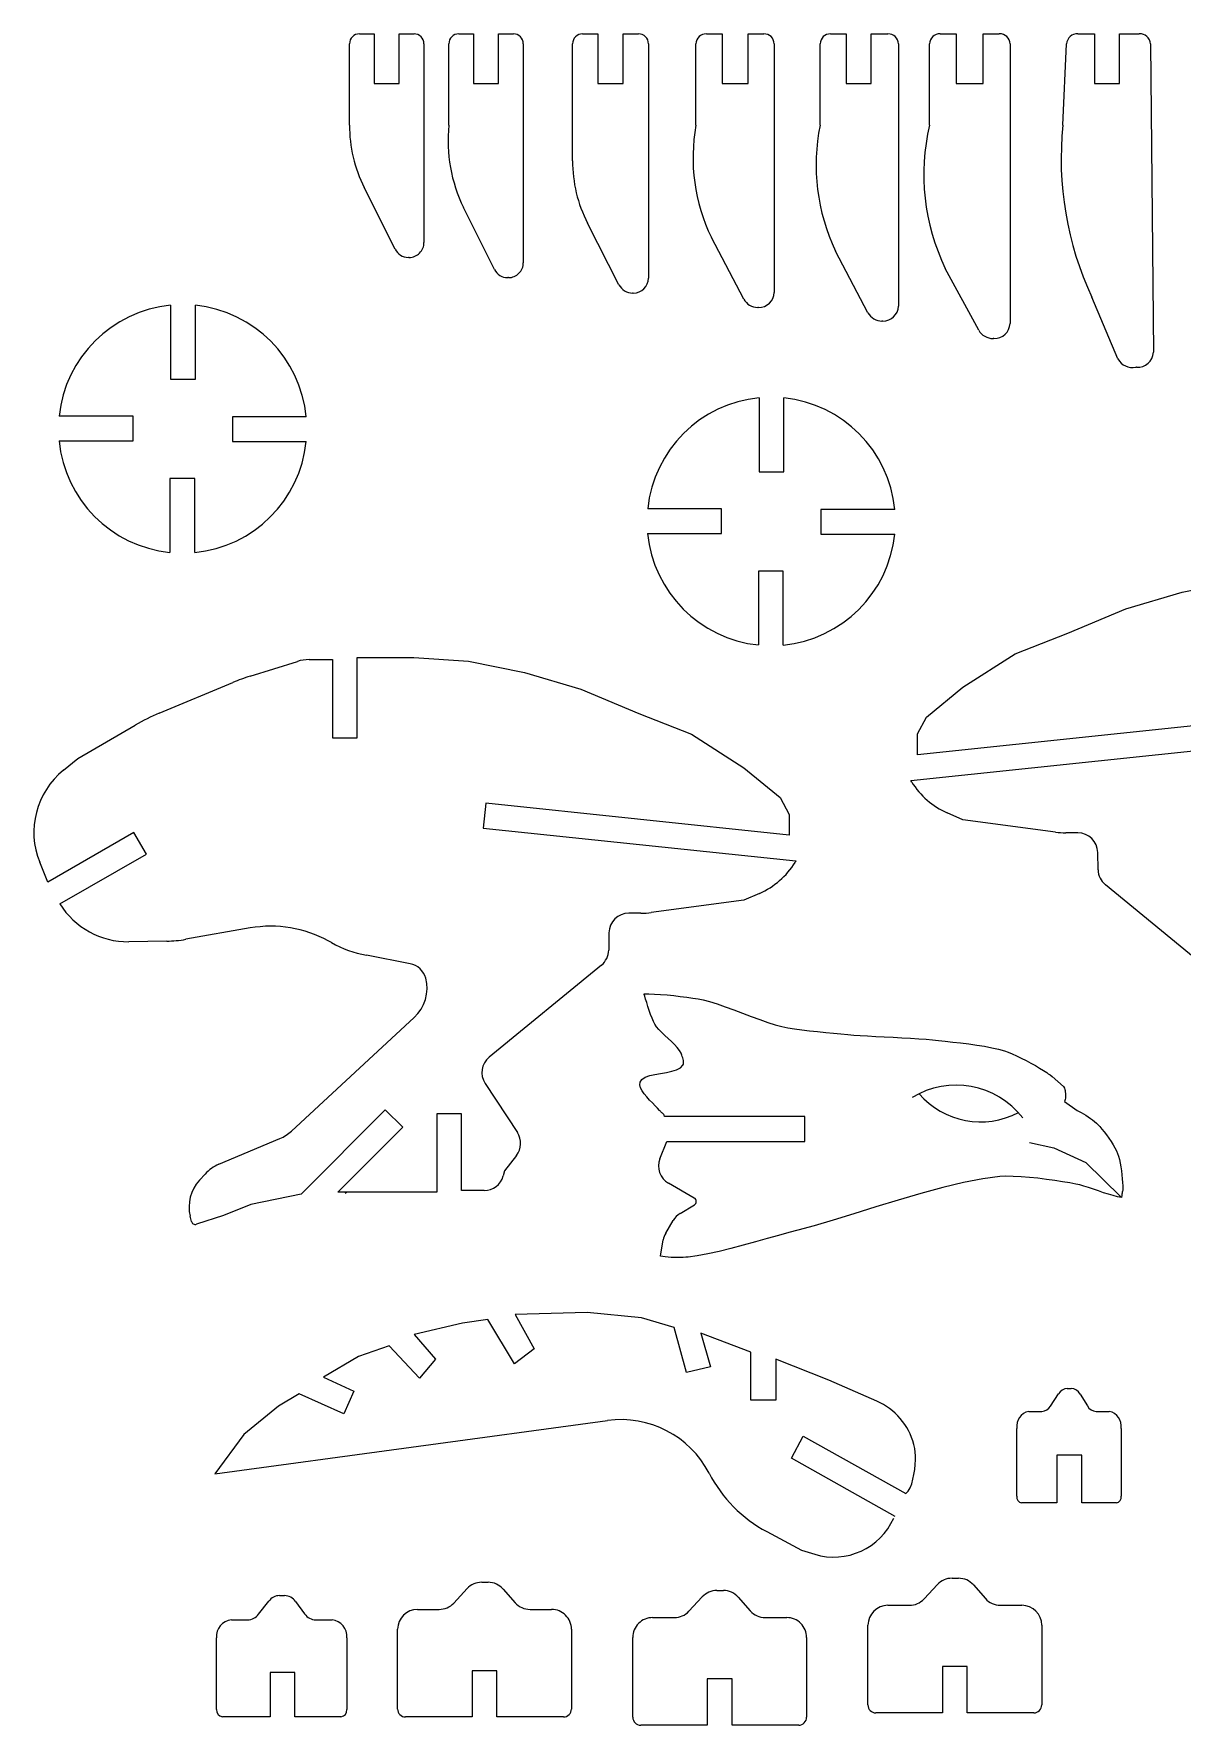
# Model space of a CAD drawing. Extents: x 0 to 21.1, y 0 to 14.7.
# Drawn here: x 0 to 5.78, y 0.21 to 8.72 of the extents above; entities that cross this region are included whole.
import ezdxf

# ---------------------------------------------------------------- set-up
doc = ezdxf.new("R2010")
doc.units = 0
doc.layers.get('0').update_dxf_attribs({"color": 3, "linetype": 'CONTINUOUS'})

msp = doc.modelspace()

# ---------------------------------------------------------------- linework, layer by layer
at = {"color": 3, "linetype": 'CONTINUOUS'}
for p, q in [((1.638592, 8.719352), (1.713593, 8.719354)), ((1.713593, 8.719354), (1.713593, 8.469354)), ((1.838593, 8.469354), (1.838593, 8.719354)), ((1.838593, 8.719354), (1.913591, 8.719352)), ((2.138592, 8.719354), (2.213593, 8.719354)), ((2.213593, 8.719354), (2.213593, 8.469354)), ((2.338593, 8.719354), (2.413591, 8.719355)), ((2.338593, 8.469354), (2.338593, 8.719354)), ((2.762092, 8.719352), (2.838593, 8.719354)), ((2.838593, 8.719354), (2.838593, 8.469354)), ((2.966092, 8.469354), (2.966092, 8.719354)), ((2.966092, 8.719354), (3.042591, 8.719354)), ((3.384796, 8.719354), (3.463593, 8.719354)), ((3.463593, 8.719354), (3.463593, 8.469354)), ((3.594917, 8.719354), (3.673712, 8.719356)), ((3.594917, 8.469354), (3.594917, 8.719354)), ((4.009797, 8.719354), (4.088593, 8.719354)), ((4.088593, 8.719354), (4.088593, 8.469354)), ((4.213593, 8.719354), (4.29871, 8.719356)), ((4.213593, 8.469354), (4.213593, 8.719354)), ((4.561399, 8.719354), (4.642557, 8.719354)), ((4.642557, 8.719354), (4.642557, 8.469354)), ((4.777824, 8.469354), (4.777824, 8.719354)), ((4.777824, 8.719354), (4.85898, 8.719354)), ((5.254188, 8.719354), (5.338593, 8.719354)), ((5.338593, 8.719354), (5.338593, 8.469354)), ((5.463593, 8.469354), (5.463593, 8.719354)), ((5.463593, 8.719354), (5.563673, 8.719353)), ((1.588593, 8.259601), (1.588591, 8.669355)), ((1.963593, 8.669355), (1.963591, 7.669355)), ((2.088591, 8.259602), (2.088591, 8.669355)), ((2.463593, 8.669355), (2.463589, 7.567571)), ((2.71109, 8.080477), (2.711092, 8.669355)), ((3.093593, 8.669355), (3.093593, 7.490228)), ((3.332269, 8.259602), (3.332268, 8.669355)), ((3.726242, 8.669355), (3.726245, 7.417816)), ((3.957268, 8.259604), (3.957264, 8.669355)), ((4.351241, 8.669355), (4.351242, 7.349214)), ((4.507292, 8.259603), (4.507296, 8.669356)), ((4.913089, 8.669355), (4.913088, 7.261557)), ((5.178868, 8.259602), (5.197914, 8.669356)), ((5.61994, 8.669355), (5.634709, 7.116733)), ((1.713593, 8.469354), (1.838593, 8.469354)), ((2.213593, 8.469354), (2.338593, 8.469354)), ((2.838593, 8.469354), (2.966092, 8.469354)), ((3.463593, 8.469354), (3.594917, 8.469354)), ((4.088593, 8.469354), (4.213593, 8.469354)), ((4.642557, 8.469354), (4.777824, 8.469354)), ((5.338593, 8.469354), (5.463593, 8.469354)), ((1.817863, 7.635815), (1.662493, 7.946554)), ((2.317863, 7.534029), (2.162491, 7.844769)), ((2.944947, 7.456688), (2.786468, 7.767426)), ((3.573139, 7.384274), (3.409908, 7.695013)), ((1.888592, 7.594354), (1.884943, 7.594354)), ((4.198137, 7.315672), (4.034907, 7.626415)), ((2.388592, 7.492571), (2.384945, 7.492571)), ((4.75539, 7.228016), (4.587261, 7.538757)), ((3.017092, 7.415227), (3.013371, 7.415228)), ((0.688539, 7.353603), (0.688539, 6.981552)), ((0.813539, 6.981552), (0.813539, 7.353229)), ((3.647448, 7.342817), (3.643616, 7.342817)), ((5.455936, 7.083191), (5.3253, 7.393928)), ((4.272448, 7.274215), (4.268614, 7.274214)), ((4.831928, 7.186556), (4.827981, 7.186556)), ((0.688539, 6.981552), (0.813539, 6.981552)), ((5.550308, 7.041731), (5.546205, 7.04173)), ((3.650446, 6.887741), (3.650446, 6.51569)), ((3.775446, 6.51569), (3.775446, 6.887368)), ((0.499179, 6.795688), (0.127489, 6.795686)), ((0.499179, 6.670688), (0.499179, 6.795688)), ((1.371208, 6.792494), (0.999179, 6.792494)), ((0.999179, 6.792494), (0.999179, 6.667494)), ((0.127159, 6.670688), (0.499179, 6.670688)), ((0.999179, 6.667494), (1.370898, 6.667493)), ((0.809619, 6.481552), (0.684619, 6.481552)), ((0.684619, 6.481552), (0.684619, 6.109898)), ((0.809619, 6.10948), (0.809619, 6.481552)), ((3.650446, 6.51569), (3.775446, 6.51569)), ((3.461086, 6.329825), (3.089386, 6.329827)), ((3.461086, 6.204825), (3.461086, 6.329825)), ((4.333117, 6.326632), (3.961086, 6.326632)), ((3.961086, 6.326632), (3.961086, 6.201632)), ((3.089066, 6.204825), (3.461086, 6.204825)), ((3.961086, 6.201632), (4.332796, 6.201632)), ((3.771526, 6.015689), (3.646526, 6.015689)), ((3.646526, 6.015689), (3.646526, 5.644032)), ((3.771526, 5.643618), (3.771526, 6.015689)), ((5.779216, 5.910206), (6.062104, 5.966553)), ((5.496326, 5.825686), (5.779216, 5.910206)), ((5.204311, 5.703602), (5.496326, 5.825686)), ((4.939672, 5.600301), (5.204311, 5.703602)), ((1.088586, 5.486893), (1.326826, 5.56132)), ((1.384929, 5.570414), (1.502657, 5.571318)), ((1.502657, 5.571318), (1.502657, 5.176893)), ((1.627657, 5.176893), (1.627657, 5.580709)), ((1.627657, 5.580709), (1.913303, 5.580709)), ((1.913303, 5.580709), (2.187067, 5.561927)), ((2.187067, 5.561927), (2.469956, 5.505581)), ((4.675033, 5.431261), (4.939672, 5.600301)), ((0.630605, 5.300509), (1.001869, 5.45534)), ((2.469956, 5.505581), (2.752845, 5.421061)), ((2.752845, 5.421061), (3.04486, 5.298977)), ((4.492524, 5.281003), (4.675033, 5.431261)), ((3.04486, 5.298977), (3.309499, 5.195675)), ((4.446897, 5.196484), (4.492524, 5.281003)), ((0.221973, 5.07201), (0.510872, 5.240881)), ((3.309499, 5.195675), (3.574138, 5.026634)), ((5.974904, 5.251997), (4.446897, 5.091397)), ((4.446897, 5.091397), (4.446897, 5.196484)), ((1.502657, 5.176893), (1.627657, 5.176893)), ((4.413416, 4.962189), (5.987969, 5.127681)), ((0.149253, 5.0135), (0.221973, 5.07201)), ((3.574138, 5.026634), (3.756647, 4.876377)), ((4.418139, 4.95455), (4.413416, 4.962189)), ((3.756647, 4.876377), (3.802274, 4.791858)), ((2.274268, 4.84737), (2.261202, 4.723055)), ((3.802274, 4.686772), (2.274268, 4.84737)), ((3.802274, 4.791858), (3.802274, 4.686772)), ((4.675033, 4.764493), (4.596933, 4.798939)), ((0.503869, 4.700488), (0.070696, 4.450396)), ((0.566369, 4.592235), (0.503869, 4.700488)), ((2.261202, 4.723055), (3.835756, 4.557564)), ((5.14148, 4.702268), (4.675033, 4.764493)), ((5.254455, 4.698756), (5.194372, 4.698756)), ((5.356073, 4.513022), (5.35444, 4.600624)), ((0.070696, 4.450396), (0.029788, 4.550379)), ((0.131553, 4.341194), (0.566369, 4.592235)), ((3.835756, 4.557564), (3.831033, 4.549925)), ((5.957611, 3.974659), (5.392677, 4.43754)), ((3.574138, 4.359867), (3.107691, 4.297643)), ((3.652239, 4.394314), (3.574138, 4.359867)), ((3.054799, 4.294131), (2.994719, 4.29413)), ((1.089193, 4.219902), (0.764272, 4.162906)), ((2.894735, 4.195998), (2.8931, 4.108397)), ((0.669552, 4.153949), (0.478048, 4.151091)), ((1.497552, 4.146101), (1.482194, 4.154554)), ((1.89441, 4.040076), (1.673621, 4.082517)), ((2.856493, 4.032913), (2.291561, 3.570035)), ((3.072561, 3.885351), (3.07163, 3.888676)), ((3.07163, 3.888676), (3.096049, 3.888414)), ((3.075175, 3.876178), (3.072561, 3.885351)), ((3.079206, 3.862359), (3.075175, 3.876178)), ((3.084387, 3.845096), (3.079206, 3.862359)), ((3.090452, 3.825592), (3.084387, 3.845096)), ((3.096049, 3.888414), (3.124037, 3.887285)), ((3.124037, 3.887285), (3.15469, 3.885381)), ((3.15469, 3.885381), (3.187103, 3.882797)), ((3.187103, 3.882797), (3.220369, 3.879623)), ((3.220369, 3.879623), (3.253585, 3.875955)), ((3.253585, 3.875955), (3.285845, 3.871884)), ((3.285845, 3.871884), (3.316243, 3.867505)), ((3.316243, 3.867505), (3.343875, 3.862911)), ((3.343875, 3.862911), (3.367835, 3.858193)), ((3.367835, 3.858193), (3.40106, 3.849649)), ((3.40106, 3.849649), (3.438606, 3.837905)), ((3.438606, 3.837905), (3.479392, 3.823756)), ((1.296796, 3.198201), (1.914611, 3.769706)), ((3.097133, 3.805048), (3.090452, 3.825592)), ((3.104165, 3.784667), (3.097133, 3.805048)), ((3.111279, 3.765651), (3.104165, 3.784667)), ((3.11821, 3.749203), (3.111279, 3.765651)), ((3.12469, 3.736523), (3.11821, 3.749203)), ((3.479392, 3.823756), (3.522336, 3.807996)), ((3.522336, 3.807996), (3.566356, 3.791419)), ((3.566356, 3.791419), (3.610371, 3.774819)), ((3.610371, 3.774819), (3.653299, 3.758989)), ((3.653299, 3.758989), (3.69406, 3.744725)), ((3.133952, 3.723295), (3.12469, 3.736523)), ((3.146109, 3.709236), (3.133952, 3.723295)), ((3.160408, 3.694539), (3.146109, 3.709236)), ((3.176096, 3.679396), (3.160408, 3.694539)), ((3.192423, 3.664), (3.176096, 3.679396)), ((3.208635, 3.648543), (3.192423, 3.664)), ((3.69406, 3.744725), (3.73157, 3.732821)), ((3.73157, 3.732821), (3.764749, 3.72407)), ((3.764749, 3.72407), (3.793986, 3.718233)), ((3.793986, 3.718233), (3.827711, 3.71273)), ((3.827711, 3.71273), (3.864816, 3.707566)), ((3.864816, 3.707566), (3.904194, 3.702746)), ((3.904194, 3.702746), (3.944736, 3.698278)), ((3.944736, 3.698278), (3.985333, 3.694165)), ((3.985333, 3.694165), (4.024878, 3.690415)), ((4.024878, 3.690415), (4.062263, 3.687032)), ((4.062263, 3.687032), (4.096379, 3.684023)), ((4.096379, 3.684023), (4.126119, 3.681394)), ((4.126119, 3.681394), (4.158625, 3.678837)), ((4.158625, 3.678837), (4.195931, 3.676457)), ((4.195931, 3.676457), (4.236835, 3.674198)), ((4.236835, 3.674198), (4.280138, 3.672003)), ((4.280138, 3.672003), (4.324636, 3.669815)), ((4.324636, 3.669815), (4.36913, 3.667579)), ((4.36913, 3.667579), (4.412418, 3.665236)), ((4.412418, 3.665236), (4.453299, 3.662731)), ((4.453299, 3.662731), (4.490571, 3.660007)), ((4.490571, 3.660007), (4.523034, 3.657008)), ((3.223981, 3.633217), (3.208635, 3.648543)), ((3.237708, 3.618214), (3.223981, 3.633217)), ((3.249065, 3.603726), (3.237708, 3.618214)), ((3.257298, 3.589947), (3.249065, 3.603726)), ((3.259395, 3.585245), (3.257298, 3.589947)), ((3.261602, 3.579605), (3.259395, 3.585245)), ((3.263786, 3.573266), (3.261602, 3.579605)), ((4.523034, 3.657008), (4.552885, 3.653881)), ((4.552885, 3.653881), (4.587162, 3.650289)), ((4.587162, 3.650289), (4.624729, 3.646209)), ((4.624729, 3.646209), (4.664451, 3.641619)), ((4.664451, 3.641619), (4.705191, 3.636497)), ((4.705191, 3.636497), (4.745813, 3.630821)), ((4.745813, 3.630821), (4.785181, 3.624569)), ((4.785181, 3.624569), (4.822159, 3.61772)), ((4.822159, 3.61772), (4.855612, 3.61025)), ((4.855612, 3.61025), (4.884403, 3.602139)), ((4.884403, 3.602139), (4.902903, 3.595497)), ((4.902903, 3.595497), (4.923745, 3.586896)), ((4.923745, 3.586896), (4.946286, 3.57671)), ((4.946286, 3.57671), (4.969883, 3.565312)), ((3.154608, 3.488242), (3.183496, 3.493233)), ((3.183496, 3.493233), (3.210966, 3.498953)), ((3.210966, 3.498953), (3.235244, 3.506282)), ((3.235244, 3.506282), (3.254554, 3.516102)), ((3.254554, 3.516102), (3.267121, 3.529294)), ((3.265813, 3.566464), (3.263786, 3.573266)), ((3.267546, 3.559439), (3.265813, 3.566464)), ((3.267121, 3.529294), (3.268867, 3.533866)), ((3.268853, 3.552429), (3.267546, 3.559439)), ((3.269599, 3.545671), (3.268853, 3.552429)), ((3.268867, 3.533866), (3.269648, 3.539404)), ((3.269648, 3.539404), (3.269599, 3.545671)), ((4.969883, 3.565312), (4.993895, 3.553076)), ((4.993895, 3.553076), (5.017678, 3.540376)), ((5.017678, 3.540376), (5.040589, 3.527585)), ((5.040589, 3.527585), (5.061987, 3.515076)), ((5.061987, 3.515076), (5.081228, 3.503224)), ((5.081228, 3.503224), (5.097671, 3.492401)), ((5.097671, 3.492401), (5.105793, 3.486821)), ((2.271392, 3.437728), (2.433666, 3.191023)), ((3.05001, 3.430285), (3.051019, 3.44337)), ((3.053833, 3.416009), (3.05001, 3.430285)), ((3.051019, 3.44337), (3.060374, 3.457937)), ((3.06158, 3.4009), (3.053833, 3.416009)), ((3.060374, 3.457937), (3.077184, 3.468827)), ((3.077184, 3.468827), (3.099677, 3.47692)), ((3.099677, 3.47692), (3.126076, 3.483098)), ((3.126076, 3.483098), (3.154608, 3.488242)), ((5.105793, 3.486821), (5.115167, 3.480296)), ((5.115167, 3.480296), (5.125386, 3.472985)), ((5.125386, 3.472985), (5.181749, 3.421512)), ((5.181749, 3.421512), (5.186532, 3.413146)), ((5.186532, 3.413146), (5.18842, 3.407945)), ((5.18842, 3.407945), (5.189954, 3.401699)), ((3.072341, 3.385316), (3.06158, 3.4009)), ((3.085205, 3.369613), (3.072341, 3.385316)), ((3.099264, 3.35415), (3.085205, 3.369613)), ((3.113607, 3.339285), (3.099264, 3.35415)), ((3.127325, 3.325374), (3.113607, 3.339285)), ((3.139509, 3.312776), (3.127325, 3.325374)), ((5.188716, 3.351099), (5.186532, 3.346084)), ((5.186532, 3.346084), (5.25147, 3.300819)), ((5.190348, 3.3572), (5.188716, 3.351099)), ((5.189954, 3.401699), (5.19111, 3.394675)), ((5.191454, 3.364121), (5.190348, 3.3572)), ((5.19111, 3.394675), (5.191862, 3.387139)), ((5.192059, 3.371595), (5.191454, 3.364121)), ((5.191862, 3.387139), (5.192187, 3.379357)), ((5.192187, 3.379357), (5.192059, 3.371595)), ((1.768893, 3.30527), (1.344766, 2.881142)), ((1.857281, 3.216881), (1.768893, 3.30527)), ((2.152503, 3.285034), (2.027503, 3.285034)), ((2.027503, 3.285034), (2.027503, 2.890064)), ((2.152503, 2.898947), (2.152503, 3.285034)), ((3.149247, 3.301848), (3.139509, 3.312776)), ((3.151598, 3.299282), (3.149247, 3.301848)), ((3.154488, 3.296507), (3.151598, 3.299282)), ((3.157723, 3.293562), (3.154488, 3.296507)), ((3.161112, 3.290488), (3.157723, 3.293562)), ((3.164459, 3.287322), (3.161112, 3.290488)), ((3.167571, 3.284106), (3.164459, 3.287322)), ((3.170256, 3.280878), (3.167571, 3.284106)), ((3.172318, 3.277679), (3.170256, 3.280878)), ((3.174772, 3.271522), (3.172318, 3.277679)), ((3.881046, 3.271522), (3.174772, 3.271522)), ((3.881046, 3.145163), (3.881046, 3.271522)), ((5.25147, 3.300819), (5.260734, 3.296521)), ((5.260734, 3.296521), (5.271111, 3.291052)), ((5.271111, 3.291052), (5.282272, 3.284633)), ((5.282272, 3.284633), (5.29389, 3.277482)), ((5.29389, 3.277482), (5.305638, 3.269818)), ((5.305638, 3.269818), (5.31719, 3.261861)), ((5.31719, 3.261861), (5.328219, 3.253829)), ((5.328219, 3.253829), (5.338396, 3.245943)), ((5.338396, 3.245943), (5.347396, 3.238422)), ((5.347396, 3.238422), (5.354891, 3.231484)), ((0.931767, 3.031517), (1.238586, 3.160689)), ((1.530464, 2.890064), (1.857281, 3.216881)), ((5.354891, 3.231484), (5.364881, 3.220948)), ((5.364881, 3.220948), (5.375783, 3.208308)), ((5.375783, 3.208308), (5.387253, 3.194015)), ((5.387253, 3.194015), (5.39895, 3.178519)), ((5.39895, 3.178519), (5.410531, 3.162272)), ((5.410531, 3.162272), (5.421653, 3.145722)), ((2.429073, 3.074694), (2.369576, 2.998159)), ((3.151174, 3.059008), (3.185557, 3.145163)), ((3.185557, 3.145163), (3.881046, 3.145163)), ((5.010626, 3.14021), (5.133157, 3.113663)), ((5.133157, 3.113663), (5.294382, 3.040659)), ((5.421653, 3.145722), (5.431973, 3.129322)), ((5.431973, 3.129322), (5.44115, 3.113521)), ((5.44115, 3.113521), (5.44884, 3.09877)), ((5.44884, 3.09877), (5.454701, 3.08552)), ((5.454701, 3.08552), (5.459413, 3.07154)), ((5.459413, 3.07154), (5.463686, 3.055173)), ((0.833293, 2.950889), (0.86152, 2.981874)), ((2.369576, 2.998159), (2.362367, 2.972195)), ((5.294382, 3.040659), (5.470254, 2.867573)), ((5.463686, 3.055173), (5.467511, 3.036991)), ((5.467511, 3.036991), (5.470879, 3.017569)), ((5.470879, 3.017569), (5.47378, 2.99748)), ((5.47378, 2.99748), (5.476206, 2.977299)), ((2.266012, 2.898947), (2.152503, 2.898947)), ((3.323983, 2.861053), (3.194417, 2.935129)), ((4.574098, 2.913847), (4.463437, 2.88372)), ((4.679191, 2.939278), (4.574098, 2.913847)), ((4.77582, 2.958322), (4.679191, 2.939278)), ((4.861092, 2.969289), (4.77582, 2.958322)), ((4.89261, 2.970617), (4.861092, 2.969289)), ((4.92877, 2.970111), (4.89261, 2.970617)), ((4.9684, 2.968034), (4.92877, 2.970111)), ((5.010329, 2.964646), (4.9684, 2.968034)), ((5.053386, 2.96021), (5.010329, 2.964646)), ((5.096398, 2.954986), (5.053386, 2.96021)), ((5.138194, 2.949236), (5.096398, 2.954986)), ((5.177603, 2.943222), (5.138194, 2.949236)), ((5.213454, 2.937205), (5.177603, 2.943222)), ((5.244574, 2.931446), (5.213454, 2.937205)), ((5.263588, 2.927009), (5.244574, 2.931446)), ((5.285131, 2.920851), (5.263588, 2.927009)), ((5.308574, 2.913425), (5.285131, 2.920851)), ((5.333289, 2.905183), (5.308574, 2.913425)), ((5.358646, 2.896575), (5.333289, 2.905183)), ((5.384019, 2.888054), (5.358646, 2.896575)), ((5.476206, 2.977299), (5.478147, 2.957598)), ((5.478147, 2.957598), (5.479593, 2.938952)), ((5.479235, 2.894925), (5.478175, 2.890163)), ((5.480139, 2.89943), (5.479235, 2.894925)), ((5.479593, 2.938952), (5.480536, 2.921934)), ((5.480759, 2.90354), (5.480139, 2.89943)), ((5.480536, 2.921934), (5.480967, 2.907119)), ((5.480967, 2.907119), (5.480759, 2.90354)), ((1.092011, 2.829119), (0.955129, 2.772773)), ((1.344766, 2.881142), (1.092011, 2.829119)), ((2.027503, 2.890064), (1.530464, 2.890064)), ((1.566535, 2.885466), (1.573109, 2.890064)), ((3.252272, 2.783004), (3.324397, 2.826571)), ((4.236985, 2.816137), (4.126983, 2.782061)), ((4.350101, 2.850586), (4.236985, 2.816137)), ((4.463437, 2.88372), (4.350101, 2.850586)), ((5.408778, 2.880072), (5.384019, 2.888054)), ((5.432294, 2.873079), (5.408778, 2.880072)), ((5.45394, 2.867528), (5.432294, 2.873079)), ((5.474241, 2.863649), (5.45394, 2.867528)), ((5.47534, 2.875705), (5.474241, 2.863649)), ((5.476099, 2.880416), (5.47534, 2.875705)), ((5.477087, 2.885281), (5.476099, 2.880416)), ((5.478175, 2.890163), (5.477087, 2.885281)), ((0.793061, 2.74319), (0.786793, 2.768988)), ((0.955129, 2.772773), (0.818619, 2.728871)), ((3.180167, 2.684154), (3.217779, 2.748104)), ((4.022989, 2.750051), (3.927898, 2.721795)), ((4.126983, 2.782061), (4.022989, 2.750051)), ((3.154159, 2.568965), (3.16774, 2.64999)), ((3.631698, 2.640381), (3.570193, 2.623636)), ((3.691493, 2.657019), (3.631698, 2.640381)), ((3.747975, 2.672819), (3.691493, 2.657019)), ((3.799546, 2.687051), (3.747975, 2.672819)), ((3.844603, 2.698985), (3.799546, 2.687051)), ((3.927898, 2.721795), (3.844603, 2.698985)), ((3.16528, 2.566588), (3.154159, 2.568965)), ((3.178187, 2.564714), (3.16528, 2.566588)), ((3.192441, 2.56331), (3.178187, 2.564714)), ((3.207602, 2.562342), (3.192441, 2.56331)), ((3.223231, 2.561777), (3.207602, 2.562342)), ((3.238889, 2.561582), (3.223231, 2.561777)), ((3.254136, 2.561723), (3.238889, 2.561582)), ((3.268534, 2.562168), (3.254136, 2.561723)), ((3.281641, 2.562882), (3.268534, 2.562168)), ((3.29302, 2.563833), (3.281641, 2.562882)), ((3.339072, 2.57017), (3.29302, 2.563833)), ((3.391416, 2.580049), (3.339072, 2.57017)), ((3.448451, 2.592739), (3.391416, 2.580049)), ((3.508577, 2.607512), (3.448451, 2.592739)), ((3.570193, 2.623636), (3.508577, 2.607512)), ((2.157163, 2.231329), (1.914044, 2.174618)), ((2.284828, 2.249244), (2.157163, 2.231329)), ((2.418992, 2.026975), (2.284828, 2.249244)), ((2.784332, 2.284559), (2.422388, 2.274401)), ((2.422388, 2.274401), (2.518821, 2.102202)), ((3.059122, 2.257944), (2.784332, 2.284559)), ((3.22225, 2.209979), (3.059122, 2.257944)), ((1.914044, 2.174618), (2.022151, 2.05053)), ((3.284469, 1.983353), (3.22225, 2.209979)), ((3.609331, 2.085926), (3.357222, 2.181027)), ((3.357222, 2.181027), (3.406265, 2.011472)), ((1.633751, 2.063644), (1.457352, 1.95991)), ((1.788548, 2.116745), (1.633751, 2.063644)), ((1.941803, 1.954775), (1.788548, 2.116745)), ((2.022151, 2.05053), (1.941803, 1.954775)), ((2.518821, 2.102202), (2.418992, 2.026975)), ((3.609331, 1.844089), (3.609331, 2.085926)), ((4.001506, 1.944529), (3.734331, 2.050698)), ((3.734331, 2.050698), (3.734331, 1.844089)), ((1.457352, 1.95991), (1.609808, 1.889624)), ((3.406265, 2.011472), (3.284469, 1.983353)), ((1.335017, 1.876043), (1.231773, 1.81326)), ((1.560966, 1.774562), (1.335017, 1.876043)), ((1.609808, 1.889624), (1.560966, 1.774562)), ((4.242515, 1.839118), (4.001506, 1.944529)), ((5.116929, 1.814134), (5.157428, 1.875743)), ((5.201321, 1.902817), (5.220907, 1.902824)), ((5.265881, 1.874113), (5.302277, 1.815771)), ((1.231773, 1.81326), (1.05723, 1.671738)), ((3.734331, 1.844089), (3.609331, 1.844089)), ((0.910359, 1.473059), (2.887206, 1.741765)), ((5.007416, 1.787061), (5.073021, 1.78706)), ((5.347234, 1.787058), (5.412414, 1.78706)), ((1.05723, 1.671738), (0.910359, 1.473059)), ((3.81283, 1.551833), (3.871514, 1.662201)), ((3.871514, 1.662201), (4.388395, 1.374184)), ((4.433933, 1.600165), (4.429386, 1.621041)), ((4.947414, 1.360934), (4.947416, 1.70206)), ((5.472414, 1.70206), (5.472415, 1.360934)), ((4.335654, 1.258413), (3.81283, 1.551833)), ((4.436434, 1.581821), (4.433933, 1.600165)), ((4.435902, 1.519824), (4.43715, 1.543022)), ((4.437296, 1.564001), (4.436434, 1.581821)), ((4.43715, 1.543022), (4.437296, 1.564001)), ((5.273943, 1.567909), (5.148943, 1.567909)), ((5.148943, 1.567909), (5.148943, 1.326934)), ((5.273943, 1.326934), (5.273943, 1.567909)), ((4.424603, 1.446305), (4.429723, 1.470526)), ((4.429723, 1.470526), (4.433458, 1.495346)), ((4.433458, 1.495346), (4.435902, 1.519824)), ((4.388395, 1.374184), (4.399995, 1.386621)), ((4.399995, 1.386621), (4.409833, 1.403414)), ((4.409833, 1.403414), (4.418004, 1.423621)), ((4.418004, 1.423621), (4.424603, 1.446305)), ((5.148943, 1.326934), (4.971416, 1.326934)), ((5.448414, 1.326934), (5.273943, 1.326934)), ((3.688843, 1.182358), (3.863231, 1.088889)), ((3.863231, 1.088889), (3.929867, 1.068628)), ((4.62111, 0.947906), (4.653751, 0.947915)), ((1.236902, 0.860745), (1.261382, 0.860753)), ((2.113443, 0.82293), (2.18094, 0.895412)), ((2.254096, 0.927262), (2.286738, 0.927271)), ((2.361695, 0.893493), (2.422354, 0.824857)), ((3.29695, 0.781642), (3.364447, 0.854125)), ((3.437603, 0.885975), (3.470244, 0.885985)), ((3.545203, 0.852207), (3.605861, 0.78357)), ((4.480454, 0.843573), (4.547954, 0.916056)), ((4.728708, 0.914137), (4.789367, 0.8455)), ((1.131412, 0.766845), (1.182035, 0.83208)), ((1.317601, 0.830353), (1.363097, 0.768581)), ((1.930917, 0.791079), (2.040261, 0.791079)), ((2.497285, 0.791079), (2.605917, 0.791078)), ((4.297929, 0.811722), (4.407274, 0.811723)), ((4.864299, 0.811722), (4.97293, 0.811723)), ((0.994517, 0.73818), (1.076526, 0.738179)), ((1.419294, 0.73818), (1.500768, 0.73818)), ((1.830917, 0.289754), (1.830917, 0.691079)), ((2.705917, 0.691079), (2.705917, 0.289754)), ((3.114424, 0.749792), (3.223767, 0.749792)), ((3.680793, 0.749792), (3.789424, 0.749792)), ((4.19793, 0.310397), (4.197929, 0.711722)), ((5.072928, 0.711722), (5.07293, 0.310397)), ((0.919518, 0.286988), (0.919517, 0.64818)), ((1.575768, 0.64818), (1.575768, 0.286988)), ((3.014423, 0.248467), (3.014424, 0.649792)), ((3.889423, 0.649792), (3.889424, 0.248467)), ((1.313643, 0.47289), (1.188644, 0.47289)), ((1.188644, 0.47289), (1.188644, 0.250988)), ((1.313643, 0.250988), (1.313643, 0.47289)), ((2.330917, 0.482605), (2.205917, 0.482605)), ((2.205917, 0.482605), (2.205917, 0.249754)), ((2.330917, 0.249754), (2.330917, 0.482605)), ((3.514424, 0.441319), (3.389424, 0.441319)), ((3.389424, 0.441319), (3.389424, 0.208468)), ((3.514424, 0.208468), (3.514424, 0.441319)), ((4.69793, 0.503248), (4.57293, 0.503248)), ((4.57293, 0.503248), (4.57293, 0.270397)), ((4.69793, 0.270397), (4.69793, 0.503248)), ((4.57293, 0.270397), (4.23793, 0.270398)), ((5.03293, 0.270397), (4.69793, 0.270397)), ((1.188644, 0.250988), (0.949518, 0.250987)), ((1.545768, 0.250988), (1.313643, 0.250988)), ((2.205917, 0.249754), (1.870917, 0.249754)), ((2.665917, 0.249754), (2.330917, 0.249754)), ((3.389424, 0.208468), (3.054423, 0.208467)), ((3.849423, 0.208467), (3.514424, 0.208468))]:
    msp.add_line(p, q, dxfattribs=at)
for centre, radius, start, end in [((1.638595, 8.669348), 0.050004, 90.003136, 179.992355), ((1.913594, 8.669353), 0.049999, 0.002186, 90.003136), ((2.138593, 8.669352), 0.050002, 90.001366, 179.996719), ((2.413588, 8.669348), 0.050005, 0.007649, 89.995628), ((2.761596, 8.668847), 0.050507, 89.438507, 179.423355), ((3.043086, 8.668846), 0.050511, 0.577682, 90.561195), ((3.383568, 8.668053), 0.051316, 88.627594, 178.546387), ((3.674945, 8.668057), 0.051314, 1.449415, 91.376984), ((4.008562, 8.668053), 0.051316, 88.622002, 178.546341), ((4.299943, 8.668057), 0.051314, 1.449408, 91.376984), ((4.559422, 8.667222), 0.052169, 87.829285, 177.655319), ((4.860959, 8.667217), 0.052175, 2.349692, 92.173096), ((5.251223, 8.666022), 0.053414, 86.817902, 176.42128), ((5.566635, 8.666024), 0.05341, 3.575856, 93.178696), ((2.288592, 8.259601), 0.699999, 180, 206.564896), ((2.856312, 8.182368), 0.771595, 174.255188, 205.946609), ((4.233932, 8.09596), 0.916392, 169.713348, 205.946243), ((4.942039, 8.058998), 1.004996, 168.485901, 205.495026), ((5.572135, 8.012877), 1.093053, 166.954559, 205.706238), ((6.81804, 8.091651), 1.647754, 174.149796, 205.05191), ((3.399866, 8.080723), 0.688776, 180.020554, 207.055893), ((1.888595, 7.669351), 0.074996, 269.997559, 0.003279), ((1.884945, 7.669354), 0.075, 206.563705, 269.99826), ((2.38494, 7.567566), 0.074995, 206.563507, 270.00293), ((2.388592, 7.567568), 0.074997, 270.000183, 0.00255), ((3.017836, 7.490984), 0.075762, 269.437439, 359.42804), ((3.013046, 7.491883), 0.076657, 207.331421, 270.242889), ((3.6493, 7.419765), 0.07697, 268.621216, 358.549164), ((0.749179, 6.731555), 0.624997, 95.568001, 174.110489), ((0.749198, 6.731562), 0.62499, 5.594828, 84.091034), ((3.642826, 7.422108), 0.079294, 208.498047, 270.570923), ((4.274301, 7.351159), 0.076966, 268.620789, 358.552979), ((4.267823, 7.3535), 0.079291, 208.495438, 270.572662), ((4.834889, 7.264765), 0.078265, 267.831696, 357.651093), ((4.826724, 7.268632), 0.082088, 209.65654, 270.877014), ((5.530435, 7.126391), 0.086118, 210.108704, 280.551849), ((5.554755, 7.121716), 0.080109, 266.81778, 356.433075), ((3.711088, 6.265687), 0.625002, 95.56852, 174.109787), ((3.711107, 6.265703), 0.624987, 5.594762, 84.091209), ((0.749176, 6.731545), 0.62499, 185.587967, 264.070953), ((0.749199, 6.731537), 0.624986, 275.547516, 354.118286), ((3.711097, 6.265695), 0.625008, 185.588821, 264.069458), ((3.711094, 6.265681), 0.624992, 275.548218, 354.118042), ((1.386464, 5.37045), 0.199969, 90.439835, 107.351723), ((1.386535, 4.533095), 0.999251, 107.347885, 112.64093), ((1.015644, 4.377328), 1.000259, 112.639969, 120.307579), ((0.399999, 4.701849), 0.399998, 128.819336, 202.251724), ((4.758345, 5.164918), 0.399993, 211.73082, 246.2005), ((5.194383, 5.098958), 0.400202, 262.4039, 269.998505), ((5.254456, 4.598754), 0.100002, 1.071013, 90.000267), ((3.490824, 4.760299), 0.4, 293.7995, 328.268677), ((5.456059, 4.514893), 0.100005, 181.072342, 230.668961), ((0.472081, 4.551043), 0.399996, 211.643173, 270.854492), ((2.994716, 4.194132), 0.099998, 89.998093, 178.930862), ((3.054774, 4.69456), 0.400427, 270.00351, 277.593872), ((1.192862, 3.628941), 0.599986, 61.168762, 99.949852), ((0.660582, 4.754112), 0.600229, 270.856262, 279.947693), ((1.786873, 4.671682), 0.599952, 241.168137, 259.119141), ((2.793112, 4.110269), 0.100005, 309.329407, 358.927917), ((1.875529, 3.94187), 0.100004, 14.685985, 79.117126), ((1.778798, 3.916523), 0.200001, 312.770355, 14.684933), ((2.354939, 3.492683), 0.100001, 129.329361, 213.335938), ((4.641304, 3.001972), 0.426802, 38.030849, 121.243279), ((4.765488, 3.655623), 0.41121, 220.975525, 297.510406), ((1.160972, 3.345047), 0.20003, 292.83078, 312.766876), ((2.350122, 3.136066), 0.099999, 322.140472, 33.337559), ((1.009367, 2.847186), 0.199999, 112.830421, 137.666733), ((3.244052, 3.021942), 0.100001, 158.244003, 240.241394), ((0.981143, 2.8162), 0.200002, 137.66687, 193.653824), ((2.266012, 2.998947), 0.1, 269.999725, 344.48291), ((3.314056, 2.84369), 0.02, 301.134888, 60.241566), ((0.812496, 2.747911), 0.02, 193.653366, 287.829407), ((3.303984, 2.697399), 0.100012, 121.136024, 149.536758), ((3.266365, 2.633457), 0.100002, 149.538315, 170.483688), ((5.204183, 1.84906), 0.053833, 93.046501, 150.286682), ((5.217832, 1.848426), 0.054485, 28.129259, 86.764053), ((4.110135, 1.536578), 0.330235, 14.819175, 66.367653), ((5.070181, 1.840807), 0.053822, 273.024231, 330.291748), ((5.350333, 1.841463), 0.054493, 208.130051, 266.73938), ((2.95455, 1.24632), 0.500001, 27.441118, 97.740562), ((5.02252, 1.712723), 0.075858, 101.484413, 188.080475), ((5.39731, 1.712722), 0.075857, 351.920013, 78.515129), ((4.019539, 1.799324), 0.700005, 207.440826, 241.808472), ((4.977457, 1.356671), 0.030344, 171.923126, 258.517639), ((5.442371, 1.35667), 0.030344, 281.486145, 8.076752), ((4.025867, 1.384355), 0.329999, 253.087387, 336.048767), ((4.621137, 0.847906), 0.1, 90.014748, 137.03923), ((4.653778, 0.847916), 0.1, 41.468922, 90.015297), ((1.238474, 0.790895), 0.069868, 91.289055, 143.880325), ((1.259714, 0.790486), 0.070287, 34.555431, 88.639809), ((2.254123, 0.82726), 0.100002, 90.015709, 137.038681), ((2.286763, 0.82727), 0.100001, 41.469833, 90.014481), ((3.43763, 0.785973), 0.100002, 90.015297, 137.038513), ((3.470273, 0.785986), 0.099999, 41.469402, 90.016113), ((1.074975, 0.808026), 0.069864, 271.27182, 323.882355), ((1.420986, 0.80845), 0.07029, 214.55571, 268.620911), ((1.930917, 0.691079), 0.1, 90, 179.999969), ((2.040261, 0.891078), 0.099999, 270.000122, 317.040161), ((2.497284, 0.891078), 0.099999, 221.468918, 270.000275), ((2.605918, 0.691079), 0.099999, 359.999939, 90.000954), ((3.223769, 0.849791), 0.099999, 269.998779, 317.039734), ((3.68079, 0.849791), 0.099999, 221.468933, 270.000824), ((4.297929, 0.711722), 0.1, 90.000267, 180.000168), ((4.407272, 0.91172), 0.099997, 270.000549, 317.039703), ((4.864298, 0.911724), 0.100002, 221.469818, 270.000275), ((4.972929, 0.711724), 0.099999, 359.999481, 89.998909), ((1.002767, 0.655055), 0.083533, 95.667831, 184.721039), ((1.492518, 0.655055), 0.083533, 355.279083, 84.332451), ((3.114424, 0.649792), 0.1, 89.999733, 180.000061), ((3.789423, 0.649792), 0.099999, 359.999512, 89.999863), ((0.952819, 0.284238), 0.033414, 175.278946, 264.331116), ((1.542468, 0.284238), 0.033413, 275.667725, 4.722594), ((1.870917, 0.289754), 0.04, 179.999954, 269.999817), ((2.665917, 0.289754), 0.04, 270, 0.000256), ((4.237929, 0.310398), 0.039999, 180.000687, 270.000671), ((5.03293, 0.310396), 0.039999, 269.998627, 0.001793), ((3.054424, 0.248467), 0.039999, 180.000198, 270), ((3.849424, 0.248467), 0.04, 269.998627, 0.000021)]:
    msp.add_arc(centre, radius, start, end, dxfattribs=at)

doc.saveas('drawing.dxf')
